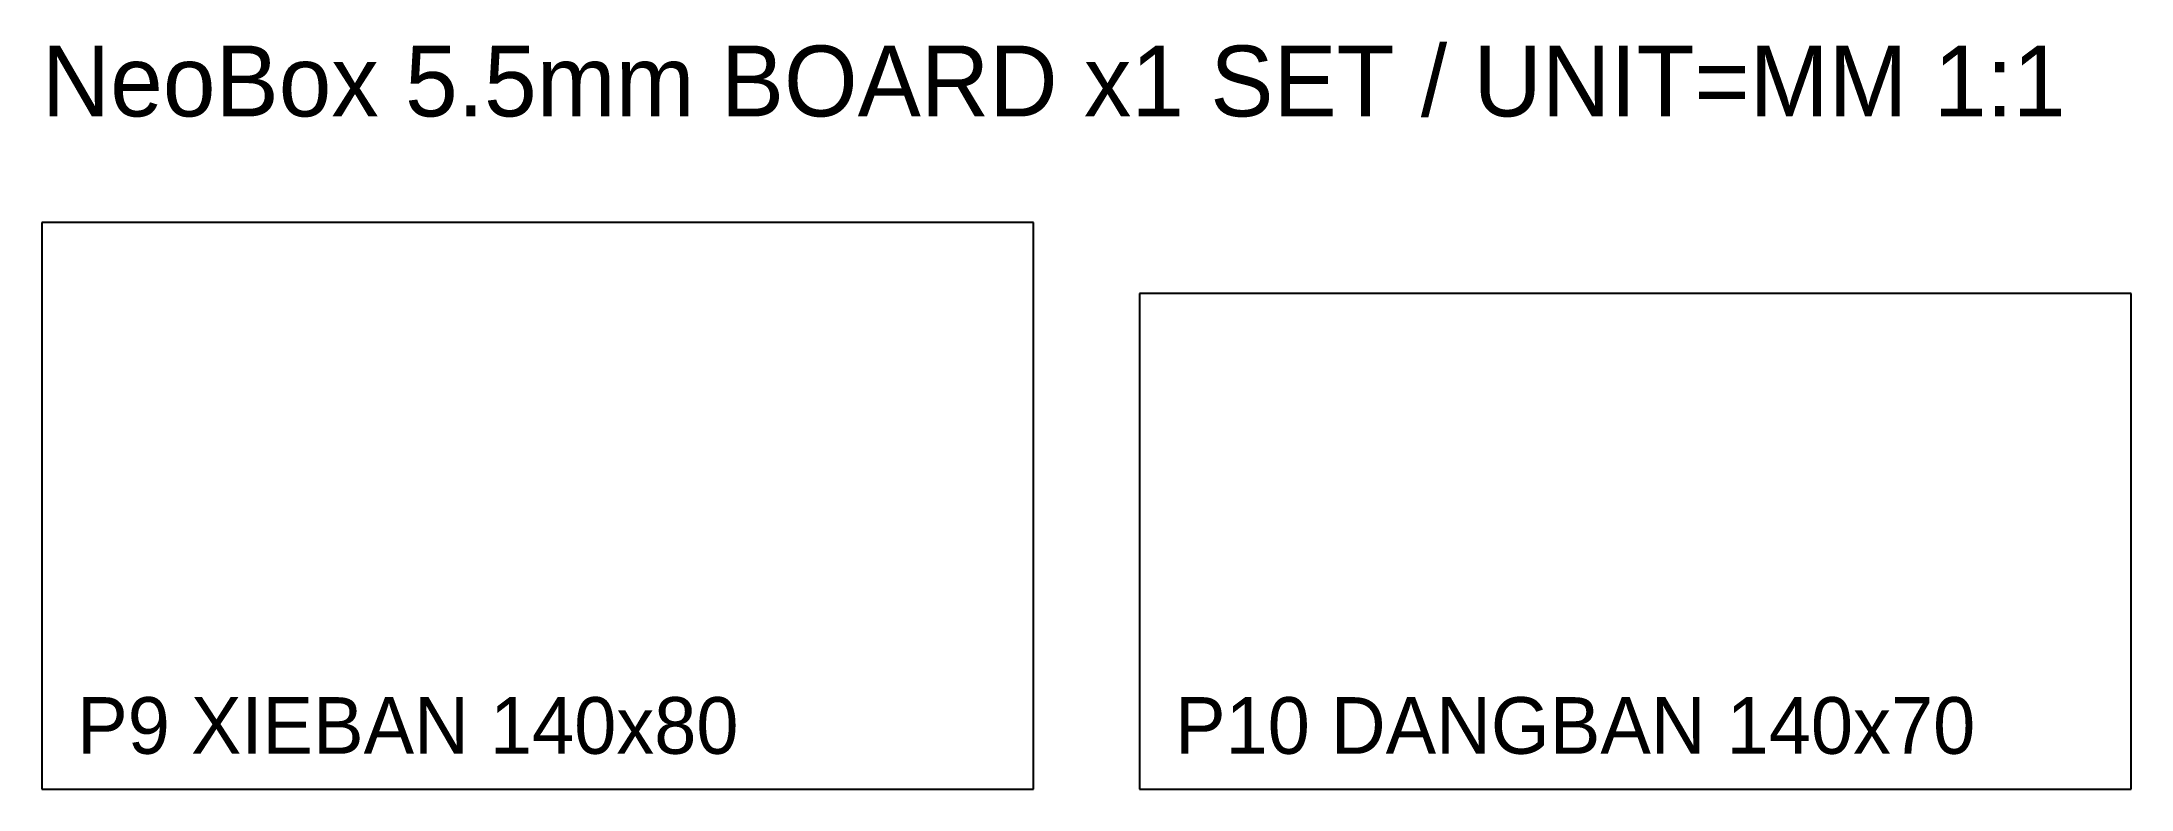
# Model space of a CAD drawing. Header units: metres. Extents: x 0 to 295, y 0 to 106.
import ezdxf

# ---------------------------------------------------------------- set-up
doc = ezdxf.new("R2010")
doc.units = ezdxf.units.M

msp = doc.modelspace()

# ---------------------------------------------------------------- linework, layer by layer
at = {"layer": 'CUT'}
for p, q in [((140, 80), (0, 80)), ((0, 80), (0, 0)), ((140, 0), (140, 80)), ((295, 70), (155, 70)), ((155, 70), (155, 0)), ((295, 0), (295, 70)), ((0, 0), (140, 0)), ((155, 0), (295, 0))]:
    msp.add_line(p, q, dxfattribs=at)

# ---------------------------------------------------------------- texts
at = {"layer": 'NOTE'}
for s, height, p in [('NeoBox 5.5mm BOARD x1 SET / UNIT=MM 1:1', 10, (0, 95)), ('P9 XIEBAN 140x80', 8, (5, 5)), ('P10 DANGBAN 140x70', 8, (160, 5))]:
    msp.add_text(s, height=height, dxfattribs=at).set_placement(p)

doc.saveas('drawing.dxf')
